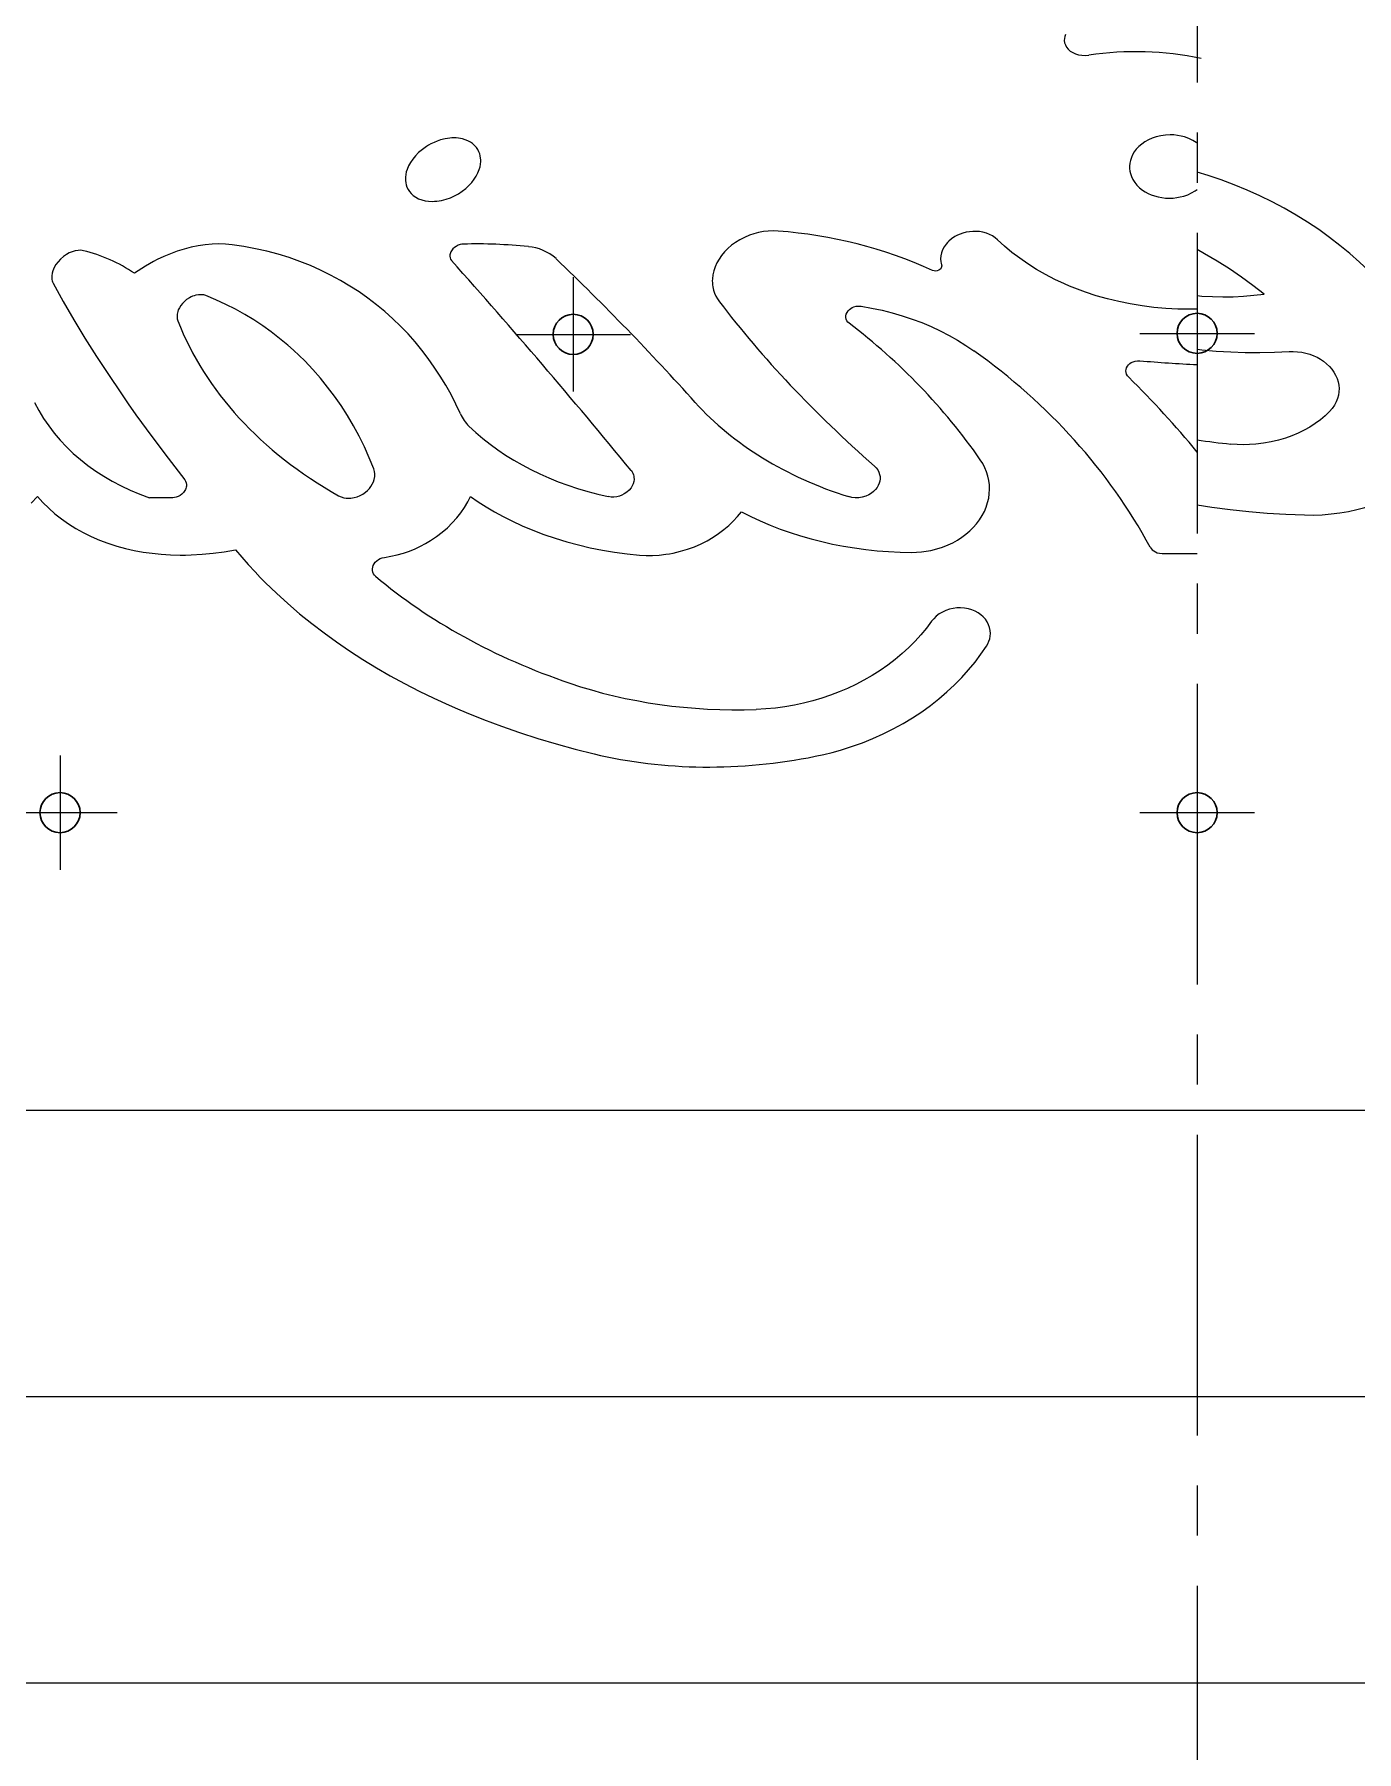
# Model space of a CAD drawing. Extents: x -235 to 974, y -300 to 522.
# Drawn here: x 292.95 to 316.04, y 182.07 to 212.06 of the extents above; entities that cross this region are included whole.
import ezdxf

# ---------------------------------------------------------------- set-up
doc = ezdxf.new("R2010")
doc.units = 0
doc.header["$LTSCALE"] = 7
doc.header["$MEASUREMENT"] = 0
doc.linetypes.add('CENTER2', pattern=[1.125, 0.75, -0.125, 0.125, -0.125])
for name, color, linetype, lineweight in [('1', 1, 'CENTER2', 15), ('3', 3, 'CONTINUOUS', 30), ('8', 251, 'CONTINUOUS', 15)]:
    doc.layers.add(name, color=color, linetype=linetype, lineweight=lineweight)

msp = doc.modelspace()

# ---------------------------------------------------------------- hatches: boundary and pattern name
at = {"layer": '8'}
h = msp.add_hatch(dxfattribs=at)
h.set_pattern_fill('DOTS', color=256, scale=15)
h.set_pattern_definition([(0, (0, 0), (0.46875, 0.9375), [0, -0.9375])])
edge = h.paths.add_edge_path()
edge.add_arc((228.4310759354109, 178.2682538731646), 50.12500000000009, 359.9999999999996, 365.724810452223)
edge.add_arc((328.1810759354108, 188.268253873164), 50.12499999999985, 179.9999999999999, 185.7248104522233, ccw=False)
edge.add_line((278.056075935411, 188.2682538731641), (278.0560759354109, 193.2682538731642))
edge.add_arc((305.0560759354109, 193.2682538731645), 26.99999999999999, 152.9183612080647, 180.0000000000007, ccw=False)
edge.add_line((281.0163898358257, 205.56026315698), (273.6830069193427, 203.50204791609))
edge.add_arc((305.0560759354109, 193.2682538731646), 33, 161.933840688837, 180)
edge.add_line((272.0560759354109, 193.2682538731645), (272.056075935411, 188.2682538731642))
edge.add_arc((328.1810759354108, 188.2682538731641), 56.12499999999977, 179.9999999999999, 185.7248104522232)
edge.add_arc((228.4310759354111, 178.2682538731648), 44.12499999999986, -1.1368683772161603e-13, 5.724810452223096, ccw=False)
edge.add_line((272.5560759354109, 178.2682538731647), (272.5560759354109, 72.26825387316454))
edge.add_arc((270.4310759354109, 72.26825387316444), 2.125000000000021, -14.250032697801316, 2.6716406864579767e-12, ccw=False)
edge.add_arc((286.1810759354109, 68.26825387316445), 14.12500000000003, 165.7499673021961, 180)
edge.add_line((272.0560759354109, 68.26825387316444), (272.0560759354109, 51.63501427513906))
edge.add_line((272.0560759354109, 51.63501427513906), (277.4830002410361, 54.76825297773206))
edge.add_arc((280.081075935411, 56.26825387316453), 2.999999999999997, 111.2671640522205, 210.0000197471137, ccw=False)
edge.add_arc((299.0685759354101, 65.26825387316447), 21.01249999999912, 180, 197.1735611207986, ccw=False)
edge.add_line((278.0560759354109, 65.26825387316447), (278.0560759354109, 68.26825387316457))
edge.add_arc((286.1810759354109, 68.26825387316445), 8.12499999999998, 165.7499673021961, 179.9999999999992, ccw=False)
edge.add_arc((270.4310759354109, 72.26825387316444), 8.124999999999979, 345.7499673021968, 360.0000000000001)
edge.add_line((278.5560759354109, 72.26825387316445), (278.5560759354109, 89.49454014643698))
edge.add_spline(control_points=[(278.556075935411, 89.49454014643696), (278.3619811379663, 89.54390599227702), (277.9144600257984, 89.6196727253768), (277.3954447686904, 89.58316406112658), (277.122866298131, 89.5665202708576)], knot_values=[1.064272518399992, 1.064272518399992, 1.064272518399992, 1.064272518399992, 1.65973339260108, 2.37323578365356, 2.37323578365356, 2.37323578365356, 2.37323578365356], degree=3, periodic=0)
edge.add_spline(control_points=[(277.122866298131, 89.5665202708576), (276.62212311393, 89.53594461857163), (275.4078007574795, 89.48489585582922), (276.0809123079926, 92.47528056018366), (275.8916871901636, 93.97771431656251), (275.6332791213345, 96.13203678223823), (276.5579373644987, 95.85961306783022), (277.1635663711107, 95.71455700923586)], knot_values=[2.37323578365356, 2.37323578365356, 2.37323578365356, 2.37323578365356, 3.683982954908346, 5.789738561323501, 8.897583544937163, 9.667117092186864, 11.11899205011394, 11.11899205011394, 11.11899205011394, 11.11899205011394], degree=3, periodic=0)
edge.add_spline(control_points=[(277.1635663711107, 95.71455700923586), (277.2980389153139, 95.6823490782446), (277.8096750106557, 95.5660496867027), (278.2526160719677, 95.5576533774748), (278.5560759354109, 95.58760591977315)], knot_values=[11.11899205011394, 11.11899205011394, 11.11899205011394, 11.11899205011394, 11.44136320031615, 12.34495878185577, 12.34495878185577, 12.34495878185577, 12.34495878185577], degree=3, periodic=0)
edge.add_line((278.5560759354109, 95.58760591977317), (278.5560759354109, 178.2682538731642))
h.paths.add_polyline_path([(296.2560760043713, 229.2682529608855, -0.0470548292995615), (296.4585859261689, 240.158972781558), (300.0000286788364, 271.4682538731645), (290.6033028270531, 271.4682538731644, -0.4476012092492283), (293.5842936896001, 268.1310692391561), (290.4966042010749, 240.8333420495743, 0.04705482929956066), (290.2731449770223, 228.8159960405566, -0.2144977486971316), (288.3197173723802, 223.4167407134158), (281.3589711354475, 216.2344730678763, 0.1140969080074179), (273.6830069193427, 203.50204791609), (281.0163898358257, 205.56026315698, -0.07440503149467609), (285.6675356445317, 212.0587968506559), (292.6282818814645, 219.2410644961955, 0.2144977486971316)])
h.paths.add_polyline_path([(277.3373905114356, 57.1101865400215), (277.3373905114356, 66.49590082573579), (272.8373905114356, 66.49590082573579), (272.8373905114356, 57.1101865400215)], flags=25)
h.paths.add_polyline_path([(297.9797214906927, 259.8291689326168), (299.0182698933283, 269.5021477528251), (294.5439845359632, 269.9825335778327), (293.5054361333277, 260.3095547576244)], flags=24)

# ---------------------------------------------------------------- linework, layer by layer
at = {"layer": '1'}
for p, q in [((313.256075935411, 279.4682538731645), (313.256075935411, 25.81825387316434)), ((302.3599046127151, 207.8197593669295), (302.3599046127151, 205.8197593669295)), ((313.256075935411, 207.8378241443977), (313.256075935411, 205.8378241443977)), ((301.3599046127151, 206.8197593669295), (303.3599046127151, 206.8197593669295)), ((312.256075935411, 206.8378241443977), (314.256075935411, 206.8378241443977)), ((293.3980435298221, 199.4682538731645), (293.3980435298221, 197.4682538731645)), ((292.3980435298221, 198.4682538731645), (294.3980435298221, 198.4682538731645)), ((312.2560759354109, 198.4682538731645), (314.2560759354109, 198.4682538731645))]:
    msp.add_line(p, q, dxfattribs=at)
at = {"layer": '3'}
for centre in [(302.3599046127151, 206.8197593669295), (313.256075935411, 206.8378241443977), (293.3980435298221, 198.4682538731645), (313.2560759354109, 198.4682538731645)]:
    msp.add_circle(centre, 0.35, dxfattribs=at)
at = {"layer": '8', "lineweight": 13, "ltscale": 0.01020164489746094}
msp.add_line((295.3689299393172, 203.9668195469926), (294.9608641434188, 203.9668195469926), dxfattribs=at)
at = {"layer": '8', "lineweight": 13, "ltscale": 0.0374420166015625}
msp.add_line((312.6428862381454, 202.9939191563676), (313.256075935411, 202.9939191563676), dxfattribs=at)
at = {"layer": '8', "lineweight": 13}
for p, q in [((348.4560759354109, 193.2682721837108), (278.0560789871687, 193.2682721837108)), ((348.456075935411, 188.2682721837114), (278.0560789871688, 188.2682721837114)), ((348.2060777710514, 183.2682721837114), (278.3060789871688, 183.2682721837114))]:
    msp.add_line(p, q, dxfattribs=at)
for points in [[(310.9570952225204, 212.0587995274614), (310.9442473221297, 212.0230939610551), (310.9373198318954, 211.9865644200395), (310.9364653397079, 211.9496076329301), (310.9418974686141, 211.9127729161332), (310.9551726150985, 211.8731305821489), (310.9762602615829, 211.8351361973832), (311.0049773025985, 211.7997052891801), (311.0410490799422, 211.7677839024614), (311.0827055740829, 211.7410199864457), (311.1307097244735, 211.7189557774614), (311.183322029161, 211.7029340489457), (311.2428618240829, 211.692985318477), (311.3044462967391, 211.6904523594926), (311.3651762772079, 211.6956098301957)], [(300.7196684647079, 209.7015912755082), (300.7323027420516, 209.7470014317582), (300.740695076036, 209.7925641758989), (300.744601326036, 209.8380353673051), (300.7446928787704, 209.8672712071489), (300.7427702713485, 209.8962934239457), (300.7369719315047, 209.9345014317582), (300.7273894119735, 209.9719159825395), (300.7138701248641, 210.0082929356645), (300.6938505936141, 210.0475690587114), (300.6687041092391, 210.0846784337114), (300.6383391190047, 210.1191632969926), (300.6029082108016, 210.1504743321489), (300.5643339920516, 210.1771466954301), (300.5215178299422, 210.2000959141801), (300.4749174881454, 210.2189862950395), (300.4249907303329, 210.2335431798051), (300.3902006912704, 210.2407453282426), (300.3543425369735, 210.2459333165239), (300.317599372911, 210.2490766270707), (300.280245857286, 210.2502057774614), (300.2422209549422, 210.2492902501176), (300.2039519119735, 210.246452115352), (300.1630888748641, 210.2412946446489), (300.1223479080672, 210.2340924962114), (300.0444365311141, 210.2145612462114), (299.9862395096297, 210.1950605137895), (299.9297209549422, 210.1719587071489), (299.8751250076766, 210.1455304844926), (299.8356352615829, 210.1237409337114), (299.7974882889266, 210.1003644688676), (299.7256193924422, 210.0494611485551), (299.6602507400985, 209.9937360508989), (299.6064482498641, 209.9391095860551), (299.5591154861922, 209.8819806798051), (299.5187102127547, 209.8230207188676), (299.4855070877547, 209.7627485020707), (299.4597807693954, 209.7015912755082)], [(313.256075935411, 210.1579438368175), (313.2418547440047, 210.1688459141801), (313.1789580154891, 210.2074506505082), (313.1099882889266, 210.2404706700395), (313.0359526443954, 210.2671735508989), (312.9756804275985, 210.2831647618364), (312.9133940506454, 210.2947614415239), (312.8497954178329, 210.3018110020707), (312.7855864334579, 210.3042218907426), (312.7022429275985, 210.3003461583207), (312.6201201248641, 210.2887189610551), (312.5407133865829, 210.2695844395707), (312.4707670975204, 210.2455976231645), (312.4048491287704, 210.2159955723832), (312.3436308670516, 210.1812055333207), (312.2877226639266, 210.1417463048051), (312.2376433182235, 210.0981977208207), (312.193820076036, 210.0511701329301), (312.1591215897079, 210.0051496251176), (312.1303129959579, 209.9572675450395), (312.1075468826766, 209.908073209102), (312.0908842850204, 209.858024380977), (312.080294685411, 209.8075177891801), (312.0757475662704, 209.7567365391801)], [(299.4597807693954, 209.7015912755082), (299.4456816483016, 209.6562116368364), (299.4358549881454, 209.6105573399614), (299.4304838943954, 209.5648420079301), (299.4295073318954, 209.5352399571489), (299.4305754471297, 209.5057599766801), (299.4353361893172, 209.4668805821489), (299.444064216661, 209.4287030919145), (299.4568815994735, 209.3915021641801), (299.4763518143172, 209.3512189610551), (299.5012541580672, 209.313102505977), (299.5316496658797, 209.2776105626176), (299.5673857498641, 209.2453229649614), (299.6114836502547, 209.2147443516801), (299.6610441971297, 209.1890485508989), (299.7154570389266, 209.1686322911332), (299.7739287186141, 209.1538923008989), (299.8354826736922, 209.1450116856645), (299.8992338943954, 209.1419904454301), (299.9391508865829, 209.1430280430864), (299.9792509842391, 209.1462018712114), (300.0203886795516, 209.1515424473832), (300.0613127518172, 209.1589582188676), (300.1410551834579, 209.1793439610551), (300.2160673904891, 209.2057111485551), (300.2880888748641, 209.2380292637895), (300.3562956619735, 209.275504849727), (300.4221220779891, 209.3188703282426), (300.4829436111922, 209.3664777501176), (300.538302497911, 209.4175336583207), (300.5877409744735, 209.4713666661332), (300.6308623123641, 209.5272443516801), (300.6673613358016, 209.5845563633989), (300.6970244217391, 209.6427839024614), (300.7196684647079, 209.7015912755082)], [(312.0757475662704, 209.7567365391801), (312.0765715408797, 209.713493130977), (312.0817290115829, 209.6702497227739), (312.0912504959579, 209.6273420079301), (312.1094694900985, 209.5741498692582), (312.1346770096297, 209.5222089512895), (312.1668120193954, 209.4721296055864), (312.205782966661, 209.4244916661332), (312.2513762283797, 209.3798749669145), (312.3032561111922, 209.3388898594926), (312.3504668045516, 209.3082807286332), (312.4014616775985, 209.2808149083207), (312.4558745193954, 209.2568280919145), (312.513156013536, 209.2366559727739), (312.5751066971297, 209.2200544102739), (312.6392546463485, 209.2079999669145), (312.7047758865829, 209.2006757481645), (312.7709074783797, 209.1982343419145), (312.835177497911, 209.2005231602739), (312.8989287186141, 209.207389615352), (312.9614897537704, 209.2187116368364), (313.022189216661, 209.2343671544145), (313.0932646561141, 209.2591169102739), (313.1600371170516, 209.2896344883989), (313.2218046951766, 209.3254621251176), (313.256075935411, 209.3502663778376)], [(316.8443175125594, 207.2614972813676), (316.7774229813094, 207.3477399571489), (316.7086516190047, 207.4330671055864), (316.6380339432235, 207.5175092442582), (316.5655699539657, 207.6010053380082), (316.4152403641219, 207.7650678380082), (316.2578154373641, 207.9250104649614), (316.0935087967391, 208.0805585606645), (315.9245787430282, 208.2296979649614), (315.7490874100204, 208.3742597325395), (315.5671873856063, 208.514030240352), (315.3790465164657, 208.6487653477739), (315.1848173904891, 208.7783124669145), (314.9846831131454, 208.9023664219926), (314.7788725662704, 209.0207746251176), (314.5675535965438, 209.1332624180864), (314.3509550858016, 209.2396466954301), (314.1292906570907, 209.3396833165239), (313.9027663040633, 209.433219693477), (313.6787749100204, 209.517448209102), (313.4506636429305, 209.5951764805864), (313.256075935411, 209.6547739260679)], [(305.9375944900985, 208.6234662755082), (305.8526030350204, 208.6266706212114), (305.7671232986922, 208.6233747227739), (305.6819792557235, 208.6137311680864), (305.5980559158797, 208.5980451329301), (305.5161162186141, 208.5766217930864), (305.4368010330672, 208.5498883946489), (305.3518400955672, 208.5141523106645), (305.2713042068954, 208.4727399571489), (305.195773201036, 208.4262006505082), (305.125704841661, 208.3751447423051), (305.061495857286, 208.3200299962114), (305.0033293533797, 208.2612836583207), (304.9515410233016, 208.1993634923051), (304.906466560411, 208.1347272618364), (304.8683195877547, 208.0678327305864), (304.8374052811141, 207.9991681798051), (304.8139677811141, 207.9292218907426), (304.7982207108016, 207.8584211094926), (304.7904082108016, 207.7883527501176), (304.7894316483016, 207.7529218419145), (304.7904692459579, 207.7176130040239), (304.7934904861922, 207.6832502110551), (304.7984343338485, 207.6491315587114), (304.8107024002547, 207.5945661290239), (304.8282194900985, 207.5410382969926), (304.851046638536, 207.4888532383989), (304.8792143631454, 207.4383161290239), (304.9127226639266, 207.3897321446489)], [(309.7696562576766, 208.4722211583207), (309.7287016678329, 208.5072248204301), (309.6823759842391, 208.5384137852739), (309.6309538650985, 208.5652082188676), (309.574923591661, 208.5871503575395), (309.5150481033797, 208.6037824376176), (309.4574614334579, 208.6139447911332), (309.3983183670516, 208.6188886387895), (309.3384123611922, 208.618522427852), (309.2801543045516, 208.613151334102), (309.2226897049422, 208.6031110508989), (309.1671782303329, 208.5887067540239), (309.1173125076766, 208.5713727696489), (309.0697356033797, 208.5504377110551), (309.0253325272079, 208.5266034825395), (308.9678984451766, 208.4882734044145), (308.9171171951766, 208.4451215489457), (308.8942290115829, 208.4218671544145), (308.873263435411, 208.3976667149614), (308.854464607286, 208.3729779942582), (308.837618904161, 208.3475873692582), (308.8109465408797, 208.2973554356645), (308.7917815018172, 208.2455365880082), (308.7802763748641, 208.1927716954301), (308.7765532303329, 208.1397016270707), (308.7807036209579, 208.0868756993364), (308.7857390213485, 208.0607526524614), (308.7927885818954, 208.0349347813676)], [(313.256075935411, 207.2627772562929), (313.1297636795516, 207.259879849727), (312.9194975662704, 207.2627790196489), (312.7097502518172, 207.2733991368364), (312.5011320877547, 207.2917096837114), (312.2942229080672, 207.3176191075395), (312.089572029161, 207.3510358555864), (311.8877592850204, 207.3918683751176), (311.6893339920516, 207.4399640782426), (311.4948149490829, 207.4951398594926), (311.3047209549422, 207.5572126133989), (311.1195097733016, 207.6259992344926), (311.0289030838485, 207.6628339512895), (310.939669685411, 207.7012250645707), (310.7707854080672, 207.7801130040239), (310.6077910233016, 207.8645246251176), (310.4510527420516, 207.9541852696489), (310.3008147049422, 208.0488813145707), (310.1573820877547, 208.1482770665239), (310.0209074783797, 208.2521589024614), (309.8916044998641, 208.3602521641801), (309.7696562576766, 208.4722211583207)], [(293.8080321121688, 208.2804486973832), (293.7854796219344, 208.2849347813676), (293.7618437576766, 208.2874372227739), (293.712863044786, 208.2866437657426), (293.6604338455672, 208.2780072911332), (293.6085539627547, 208.2624433262895), (293.5593443680282, 208.2414167149614), (293.5127592850204, 208.2158124669145), (293.4578734207626, 208.1778180821489), (293.4082060623641, 208.1348493321489), (293.3642912674422, 208.0878522618364), (293.3266783524032, 208.0378034337114), (293.2959471512313, 207.9855573399614), (293.2727385330672, 207.9319684727739), (293.2596159744735, 207.8867109044145), (293.2527647781844, 207.8417279942582), (293.2528105545516, 207.7977521641801), (293.2556944656844, 207.7759626133989), (293.2606383133407, 207.7548444493364), (293.2673826981063, 207.7353131993364), (293.2761717606063, 207.7166059239457)], [(296.4039793777938, 208.3841169102739), (296.2891569900985, 208.3950116856645), (296.1718321609969, 208.3985212071489), (296.0530730057235, 208.3948285801957), (295.9312010574813, 208.3838117344926), (295.8094816971297, 208.3658063633989), (295.6885252762313, 208.3411481602739), (295.5661497879501, 208.3094709141801), (295.4453764725204, 208.2716291173051), (295.326632576036, 208.2280500157426), (295.2102995682235, 208.1791608555864), (295.0967284012313, 208.1253278477739), (295.028048591661, 208.0897748692582), (294.9606200027938, 208.052604459102), (294.8929320145126, 208.0129316075395), (294.826632576036, 207.9717328770707), (294.6997252274032, 207.8860090001176)], [(300.3899870682235, 205.431754849727), (300.3110686111922, 205.6009748204301), (300.226046638536, 205.7676007969926), (300.1349211502547, 205.9313886387895), (300.0377226639266, 206.0921247227739), (299.9344511795516, 206.2495343907426), (299.8281584549422, 206.3993756993364), (299.7161284256454, 206.5456464512895), (299.5984221268172, 206.6881940587114), (299.4750090408797, 206.826774380977), (299.3459807205672, 206.9611737950395), (299.2112761307235, 207.091178677852), (299.0709563065047, 207.2165754063676), (298.9250517654891, 207.3371808751176), (298.7753325272079, 207.4514997227739), (298.6202727127547, 207.5606305821489), (298.4599638748641, 207.6643293126176), (298.2945586014266, 207.7624128087114), (298.1241942215438, 207.8545758946489), (297.9490538406844, 207.9405744298051), (297.7693358231063, 208.0202558262895), (297.5852690506454, 208.0933454258989), (297.3970671463485, 208.1596601231645), (297.2050047684188, 208.2190168126176), (297.0093565750594, 208.2712934239457), (296.8104277420516, 208.316276334102), (296.6085234451766, 208.3539350255082), (296.4039793777938, 208.3841169102739)], [(300.4405852127547, 208.3955915196489), (300.4127836990829, 208.3931195958207), (300.3853178787704, 208.3874128087114), (300.3485441971297, 208.374625943477), (300.3145476150985, 208.3570173008989), (300.2843046951766, 208.3357160313676), (300.2586699295516, 208.3117597325395), (300.2335539627547, 208.2794721348832), (300.2234221268172, 208.2617719395707), (300.2153960037704, 208.2436139805864), (300.2098723221297, 208.2264020665239), (300.2063628006454, 208.209098599727), (300.2051420975204, 208.1827619298051), (300.2092619705672, 208.1567914708207), (300.218966560411, 208.1321637852739), (300.2344694900985, 208.1099469883989)], [(314.4275389481063, 207.5236127598832), (314.2309447098251, 207.6744916661332), (314.0285292435165, 207.8205182774614), (313.8204069900985, 207.961540005977), (313.6067152786727, 208.0974042637895), (313.3875990677352, 208.227897427852), (313.2560759354109, 208.3011317976221)], [(308.7927885818954, 208.0349347813676), (308.7957487869735, 208.0178449376176), (308.7942229080672, 208.0003888829301), (308.788302497911, 207.9833600743364), (308.7774687576766, 207.9665143712114), (308.7621184158797, 207.9514081700395), (308.7429533768172, 207.9389875157426), (308.717745857286, 207.9292829258989), (308.6900358963485, 207.9249494298051), (308.6613798904891, 207.9268110020707), (308.6353178787704, 207.9349591954301)], [(293.2761717606063, 207.7166059239457), (293.4536314774032, 207.3960798008989), (293.6393004227157, 207.0757367833207), (293.8328276443954, 206.755729459102), (294.0338927078719, 206.436149380977), (294.242159919786, 206.117057584102), (294.4573088455672, 205.7985151036332), (294.589572029161, 205.6076886876176), (294.7241545486922, 205.4170758946489), (294.9999571609969, 205.0366437657426), (295.2842589188094, 204.6572797520707), (295.5765867996688, 204.2790143712114)], [(313.2560759354109, 207.4972083603854), (313.3405409622665, 207.4893415196489), (313.5220518875594, 207.4789045079301), (313.7040663528915, 207.4749372227739), (313.8860960770126, 207.4774396641801), (314.0676756668563, 207.4864118321489), (314.2483092117782, 207.501823209102), (314.4275389481063, 207.5236127598832)], [(295.9455595779891, 207.4965436680864), (295.9072294998641, 207.5078962071489), (295.865695076036, 207.513053677852), (295.8189116287704, 207.5116193516801), (295.7715941238876, 207.5035627110551), (295.7423735428329, 207.4955060704301), (295.713839607286, 207.4853131993364), (295.6853056717391, 207.4727094395707), (295.6579771805282, 207.458366177852), (295.6084013748641, 207.4259259923051), (295.5704832840438, 207.3944928868364), (295.5367613602157, 207.3601300938676), (295.507540779161, 207.3235090001176), (295.4831419754501, 207.2850873692582), (295.4639006424422, 207.2454450352739), (295.4548369217391, 207.2207868321489), (295.4478789139266, 207.1960065587114), (295.4434386063094, 207.1729963048051), (295.4409819412704, 207.1501081212114), (295.4410429764266, 207.1187970860551), (295.4453459549422, 207.088248990352), (295.4541350174422, 207.0589215977739)], [(298.8773222733016, 204.4727399571489), (298.7990752029891, 204.6646955235551), (298.7140532303329, 204.8537214024614), (298.6222563553329, 205.0396344883989), (298.523654060411, 205.2222211583207), (298.4182158279891, 205.4012067540239), (298.3059263992782, 205.5763471348832), (298.1918059158797, 205.7404706700395), (298.0713072586532, 205.9006574376176), (297.9444456863876, 206.0566632969926), (297.8112211990829, 206.2082441075395), (297.7422209549422, 206.2822797520707), (297.6716490555282, 206.355094693477), (297.5751066971297, 206.4502179844926), (297.4757719803329, 206.5430524571489), (297.3736754227157, 206.6334455235551), (297.2332793045516, 206.7500531895707), (297.0880919266219, 206.8619916661332), (296.9381895828719, 206.9690473301957), (296.7836485672469, 207.0709760411332), (296.6245756912704, 207.1675641758989), (296.4610930252547, 207.2586286290239), (296.2933378983016, 207.3439252598832), (296.1214323807235, 207.4233014805864), (295.9455595779891, 207.4965436680864)], [(307.1798735428329, 207.0128400548051), (307.1566191483016, 207.034293912227), (307.1388274002547, 207.0587384923051), (307.1268950272079, 207.0850446446489), (307.1206389236922, 207.1146772130082), (307.1211577225204, 207.1451642735551), (307.1282988358016, 207.1754377110551), (307.1416960525985, 207.2043988926957), (307.159640388536, 207.2298200352739), (307.1824675369735, 207.2531965001176), (307.2095976639266, 207.2737653477739), (307.2341643143172, 207.287711880977), (307.2611418533797, 207.2991559727739), (307.3023405838485, 207.3102033360551), (307.3456145096297, 207.3147504551957), (307.3880644608016, 207.3119733555864)], [(307.3880644608016, 207.3119733555864), (307.5718107986922, 207.2799909337114), (307.7530852127547, 207.2414777501176), (307.9315214920516, 207.1965558751176), (308.1067839432235, 207.1453473790239), (308.2784758377547, 207.0880353673051), (308.4463835525985, 207.024772427852), (308.6101103592391, 206.9557721837114), (308.7694731522079, 206.8812482579301), (308.9241972733016, 206.8013532383989), (309.0740690994735, 206.7163312657426), (309.2188750076766, 206.6264264805864), (309.3584624100204, 206.531852505977)], [(312.0615263748641, 206.0717389805864), (312.0407744217391, 206.0961530430864), (312.0255461502547, 206.1230390294145), (312.0161772537704, 206.1513898594926), (312.0128203201766, 206.1801984532426), (312.0153227615829, 206.2085187657426), (312.0235319900985, 206.2365033848832), (312.0372343826766, 206.2632673008989), (312.0561857986922, 206.287956021602), (312.0791350174422, 206.3092267735551), (312.1067534256454, 206.3277814610551), (312.1382170486922, 206.3427045567582), (312.1759062576766, 206.354118130977), (312.2158537674422, 206.3597638829301), (312.2561674881454, 206.3592756016801)], [(313.256075935411, 206.55901868839), (313.3360777664657, 206.5498578770707), (313.5890608597274, 206.5277936680864), (313.8430357742782, 206.512565396602), (314.0975981522079, 206.5041425450395), (314.3523588943954, 206.5025861485551), (314.6068907547469, 206.5078962071489), (314.860812263536, 206.5201032383989)], [(314.860812263536, 206.5201032383989), (314.9352904129501, 206.5217817051957), (315.0099974442001, 206.5177533848832), (315.0837736893172, 206.5081403477739), (315.1558104324813, 206.4930951817582), (315.2257262039657, 206.4727399571489), (315.2924223709579, 206.4475324376176), (315.3530607986922, 206.4190900548051), (315.4102202225204, 206.3868024571489), (315.4633208084579, 206.3511274083207), (315.5170775223251, 206.3080060704301), (315.5653563309188, 206.2614362462114), (315.6079436111922, 206.2119062169145), (315.6445341873641, 206.1599347813676), (315.6749754715438, 206.1059491856645), (315.6993437576766, 206.0499799473832), (315.7173338699813, 205.9926679356645), (315.7288542557235, 205.934440396602), (315.7337981033797, 205.8757245762895), (315.7321348953719, 205.8169172032426), (315.7237883377547, 205.7584760411332), (315.7087736893172, 205.700797818477), (315.6850004959579, 205.6397321446489), (315.6534910965438, 205.5807111485551), (315.6143217850204, 205.5242536290239), (315.5676756668563, 205.4709699376176)], [(315.5676756668563, 205.4709699376176), (315.4913969803329, 205.3978803380082), (315.4088164139266, 205.3283612950395), (315.3201170731063, 205.2627485020707), (315.2256041336532, 205.2014386876176), (315.1255980301376, 205.1447370274614), (315.0205565262313, 205.0930707676957), (314.9109068680282, 205.0467756016801), (314.7971831131454, 205.0061872227739), (314.6798735428329, 204.9715192540239), (314.5494566727157, 204.9409406407426), (314.4156981277938, 204.9177472813676), (314.2800627518172, 204.9022443516801), (314.1713896561141, 204.8954694493364), (314.0621977615829, 204.8936078770707), (313.9531660843368, 204.8966291173051), (313.8448363113876, 204.9045942051957)], [(315.1290922928329, 203.6657941563676), (315.2845335770126, 203.6651838048051), (315.4400206375594, 203.671256802852), (315.5948210525985, 203.6840436680864), (315.7480345535751, 203.7033918126176), (315.8990050125594, 203.7292707188676), (316.0440703201766, 203.7607343419145), (316.1864348221297, 203.798209927852), (316.3256712723251, 203.8415754063676), (316.461398201036, 203.8906476719926), (316.5932188797469, 203.9453046544145), (316.7207823563094, 204.0053327305864), (316.8437071609969, 204.0704572423051), (316.9686461258407, 204.144889615352), (317.0875731277938, 204.2244489415239), (317.2001524734969, 204.3087995274614), (317.3060484695907, 204.397575162227), (317.4049864578719, 204.4903180821489), (317.4967528152938, 204.5866925938676), (317.5811491775985, 204.6863019688676), (317.6580687332626, 204.7887494786332), (317.7274809647079, 204.8937909825395), (317.7893553543563, 205.0011213048051)], [(307.6217070389266, 204.5191877110551), (307.653292732286, 204.4871442540239), (307.6788969803329, 204.4520795567582), (307.6983977127547, 204.4146955235551), (307.7116728592391, 204.3756635411332), (307.7185087967391, 204.3371198399614), (307.7195769119735, 204.2980573399614), (307.7149382400985, 204.2589948399614), (307.7046538162704, 204.2204511387895), (307.6883879471297, 204.1819074376176), (307.6665373611922, 204.144889615352), (307.6392851639266, 204.1098554356645), (307.6068754959579, 204.0773847325395), (307.5673247147079, 204.0464093907426), (307.5224943924422, 204.0194928868364), (307.4678068924422, 203.9953840001176), (307.4089690018172, 203.9779279454301), (307.378390388536, 203.9720075352739), (307.3474150467391, 203.9680402501176), (307.3165312576766, 203.9661481602739), (307.285616951036, 203.9663312657426), (307.2267180252547, 203.9724652989457), (307.1704436111922, 203.9859845860551)], [(308.2695952225204, 203.0128400548051), (308.356173591661, 203.0145490391801), (308.4425078201766, 203.0209882481645), (308.5254851150985, 203.0316999180864), (308.6074248123641, 203.0467756016801), (308.7101469803329, 203.0721662266801), (308.8099394608016, 203.1040876133989), (308.9056731033797, 203.1420514805864), (308.9907866287704, 203.1825177891801), (309.0716276932235, 203.227653287227), (309.1479521561141, 203.2771222813676), (309.219454841661, 203.3305280430864), (309.285861091661, 203.3875348790239), (309.3469267654891, 203.4478376133989), (309.405001716661, 203.5142133458207), (309.4567900467391, 203.5834577305864), (309.5021086502547, 203.6551740391801), (309.5408049393172, 203.7289045079301), (309.5726958084579, 203.8043439610551), (309.5977507400985, 203.8810651524614), (309.6158781815047, 203.9586713536332), (309.6269865799422, 204.0367963536332), (309.6311064529891, 204.1143415196489), (309.6283598709579, 204.1917035801957), (309.6187468338485, 204.2684858067582), (309.602267341661, 204.3443830235551), (309.5789519119735, 204.4189679844926), (309.5488920975204, 204.4919660313676), (309.5120878983016, 204.5629499180864), (309.4686308670516, 204.6316144688676)], [(295.5765867996688, 204.2790143712114), (295.5918150711532, 204.2543561680864), (295.6013518143172, 204.2271955235551), (295.6053801346297, 204.1986921055864), (295.604220466661, 204.169791959102), (295.6006956863876, 204.1502912266801), (295.5950499344344, 204.1308820469926), (295.5871916580672, 204.1113202794145), (295.5773192215438, 204.0922162755082), (295.5521422195907, 204.0565412266801), (295.5264616775985, 204.0302961094926), (295.4959288406844, 204.0069806798051), (295.4614134598251, 203.9878461583207), (295.4239836502547, 203.9742963536332), (295.3965788650985, 203.9687421544145), (295.3689299393172, 203.9668195469926)], [(298.2610655594344, 204.002311490352), (298.3063078690047, 203.9812238438676), (298.3562193680282, 203.9667279942582), (298.3945799637313, 203.9606244786332), (298.4340086746688, 203.9583051426957), (298.4737273025985, 203.9597699864457), (298.5322600174422, 203.9685895665239), (298.5889006424422, 203.9846112950395), (298.6396818924422, 204.0056684239457), (298.6870146561141, 204.0316388829301), (298.7302580643172, 204.0617902501176), (298.7689238358016, 204.0952985508989), (298.8007231522079, 204.1292035801957), (298.8283110428329, 204.1652753575395), (298.8514433670516, 204.2030561192582), (298.8699065018172, 204.2419660313676), (298.8853178787704, 204.2882306798051), (298.8940459061141, 204.335075162227), (298.8958464432235, 204.3819196446489), (298.890353279161, 204.4280622227739), (298.8847990799422, 204.4506452305864), (298.8773222733016, 204.4727399571489)], [(303.3703642654891, 204.4438398106645), (303.3878508377547, 204.4194562657426), (303.4018889236922, 204.3935468419145), (303.4124174881454, 204.3665082676957), (303.4179716873641, 204.3457257969926), (303.4215422440047, 204.3246991856645), (303.4231291580672, 204.2865216954301), (303.4185820389266, 204.248161099727), (303.4080839920516, 204.2102277501176), (303.391818122911, 204.1732404454301), (303.3699675369735, 204.1377485020707), (303.3374663162704, 204.0986554844926), (303.2980070877547, 204.0632245762895), (303.252413826036, 204.0326764805864), (303.211886482286, 204.0124128087114), (303.1682463455672, 203.9963300450395), (303.120089607286, 203.984733365352), (303.0704375076766, 203.9790876133989), (303.0209379959579, 203.9797284825395), (302.9729033279891, 203.9867170079301)], [(292.892794685411, 203.8700177891801), (293.005831794786, 203.9858625157426)], [(293.005831794786, 203.9858625157426), (293.1000853348251, 203.8823774083207), (293.2011290359969, 203.7829816563676), (293.3089171219344, 203.6880414708207), (293.4232970047469, 203.5978009923051), (293.5441008377547, 203.5126264317582), (293.6710997391219, 203.4327924473832), (293.8040648270126, 203.3586042149614), (293.9426909256454, 203.2902753575395), (294.0866270828719, 203.2280805333207), (294.2355223465438, 203.172233365352), (294.3889647293563, 203.1228864415239), (294.5385924149032, 203.082145474727), (294.6915617752547, 203.047477505977), (294.8475065994735, 203.0189435704301), (295.0060454178329, 202.9965131505082), (295.1667967606063, 202.9802472813676), (295.3293791580672, 202.970084927852), (295.4934111404891, 202.9659650548051), (295.5896178055282, 202.9663312657426), (295.6861143875594, 202.9687421544145), (295.8796873856063, 202.9794843419145), (296.0735808182235, 202.9980390294145), (296.2672758865829, 203.0241925938676), (296.4602537918563, 203.0577008946489)], [(299.0621062088485, 202.9258649571489), (299.1743803787704, 202.9441449864457), (299.2854643631454, 202.9690168126176), (299.3946867752547, 203.000114224727), (299.5012236404891, 203.0369489415239), (299.5983916092391, 203.0764081700395), (299.6924773025985, 203.1203840001176), (299.7832365799422, 203.1684797032426), (299.8704558182235, 203.2204206212114), (299.9740324783797, 203.290153287227), (300.0716582108016, 203.3649518712114), (300.1629973221297, 203.4443280919145), (300.2478361893172, 203.5277631505082), (300.3259611893172, 203.6147687657426), (300.3971586990829, 203.704948209102), (300.4613066483016, 203.7978131993364), (300.518282966661, 203.8929670079301), (300.5679350662704, 203.9900739415239)], [(300.5679350662704, 203.9900739415239), (300.702609138536, 203.8969953282426), (300.8421355057235, 203.807487271602), (300.986300544786, 203.7217633946489), (301.1348601150985, 203.6399762852739), (301.287570076036, 203.5623395665239), (301.4695463943954, 203.4776227696489), (301.656710701036, 203.3986432774614), (301.8487578201766, 203.3256147130082), (302.0453520584579, 203.2586286290239), (302.2461577225204, 203.1978070958207), (302.4507780838485, 203.1432721837114), (302.6588469315047, 203.0951154454301), (302.8699980545516, 203.0533673985551), (303.0838347244735, 203.0180890782426), (303.300021247911, 202.989372037227), (303.5181608963485, 202.967155240352)], [(303.5181608963485, 202.967155240352), (303.6321440506454, 202.9606244786332), (303.747042732286, 202.9605939610551), (303.8619719315047, 202.9670026524614), (303.9762297440047, 202.9796979649614), (304.040988044786, 202.9897077305864), (304.1052885818954, 203.0016706212114), (304.2320586014266, 203.031364224727), (304.3558684158797, 203.0683820469926), (304.4760771561141, 203.1123883946489), (304.5921049881454, 203.1629255040239), (304.6992522049422, 203.2173078282426), (304.8016691971297, 203.2770002110551), (304.898898201036, 203.3415448887895), (304.9906035233016, 203.4104840977739), (305.0764799881454, 203.4833905919145), (305.156222419786, 203.5598066075395), (305.2296782303329, 203.6393659337114), (305.2967253494735, 203.7217633946489)], [(313.2560759354109, 203.8427334351558), (313.5136366653915, 203.802360318477), (313.8340483475204, 203.7599103673051), (314.1561766434188, 203.7249982579301), (314.4796477127547, 203.697623990352), (314.8040800858016, 203.6778791173051), (315.1290922928329, 203.6657941563676)], [(296.4602537918563, 203.0577008946489), (296.5713225174422, 202.9274518712114), (296.6858702469344, 202.7986676915239), (296.8038664627547, 202.6714093907426), (296.8946104813094, 202.5769880040239), (296.987277107286, 202.4834516270707), (297.1782866287704, 202.2991559727739), (297.3767729568954, 202.1187055333207), (297.5826292801376, 201.9422223790239), (297.7956724930282, 201.7698590977739), (298.0084105301376, 201.6072614415239), (298.2275877762313, 201.4488141758989), (298.4530363846297, 201.2946393712114), (298.6845732498641, 201.1448590977739), (298.9220305252547, 200.9995954258989), (299.1651945877547, 200.8589093907426), (299.4139433670516, 200.7229840977739), (299.6680022049422, 200.5918195469926), (299.9272490311141, 200.4655988438676), (300.1914091873641, 200.3443219883989), (300.3402434158797, 200.2791364415239), (300.4905119705672, 200.2155378087114), (300.7951689529891, 200.0930402501176), (301.1051054764266, 199.9769819005082), (301.4200468826766, 199.8673932774614), (301.739718513536, 199.7643659337114), (302.0638151932235, 199.6679303868364), (302.3920927811141, 199.5781476719926), (302.7242461014266, 199.4950483067582)], [(312.437228279161, 203.1033551915239), (312.4530363846297, 203.079215787227), (312.4733000565047, 203.056998990352), (312.4978056717391, 203.0372846348832), (312.526339607286, 203.0205304844926), (312.5579253006454, 203.0075299962114), (312.5994292068954, 202.9973981602739), (312.6428862381454, 202.9939191563676)], [(298.9089690018172, 202.5959699376176), (298.8885832596297, 202.6167524083207), (298.8728667068954, 202.6402204258989), (298.8620024490829, 202.6654279454301), (298.8555632400985, 202.6942365391801), (298.8546477127547, 202.723991177852), (298.8590422440047, 202.7538373692582), (298.8685637283797, 202.7829206212114), (298.8837309647079, 202.8122785313676), (298.9040861893172, 202.8400190098832), (298.9291106033797, 202.8653791173051), (298.9583464432235, 202.8874128087114), (298.9901152420516, 202.9048383458207), (299.0251799393172, 202.9179914219926), (299.0621062088485, 202.9258649571489)], [(309.5771818924422, 201.3752057774614), (309.6015044022079, 201.4175031407426), (309.620577888536, 201.4612348301957), (309.6343107986922, 201.5060651524614), (309.6426420975204, 201.551627896602), (309.6455107498641, 201.5974958165239), (309.6421232986922, 201.6491315587114), (309.6317473221297, 201.7002179844926), (309.6143217850204, 201.750114224727), (309.5899077225204, 201.798209927852), (309.5584746170516, 201.8439557774614), (309.5221586990829, 201.8847272618364), (309.479708747911, 201.9222944005082), (309.4316740799422, 201.9559552891801), (309.3787260818954, 201.9850080235551), (309.3216887283797, 202.0087506993364), (309.2613554764266, 202.0266645176957), (309.194796638536, 202.0389631016801), (309.1263457108016, 202.0442121251176), (309.0574370193954, 202.0422895176957), (308.9927092361922, 202.0339582188676), (308.929659919786, 202.0194318516801), (308.8695708084579, 201.999137662227), (308.8081084061141, 201.9709699376176), (308.7514677811141, 201.9370343907426), (308.7005339432235, 201.8981855137895), (308.6561308670516, 201.8553693516801), (308.6186552811141, 201.8093488438676)], [(308.6186552811141, 201.8093488438676), (308.5294218826766, 201.6906659825395), (308.4333830643172, 201.5747907383989), (308.3305693436141, 201.4618756993364), (308.2211027908797, 201.3522260411332), (308.1051054764266, 201.2461164219926), (307.9827605057235, 201.1438520176957), (307.8543425369735, 201.045768521602), (307.7200346756454, 200.9521711094926), (307.5801420975204, 200.863395474727), (307.4349394608016, 200.7797467930864), (307.2955351639266, 200.7068708165239), (307.1521025467391, 200.6388776524614), (307.0048857498641, 200.576041959102), (306.8541899490829, 200.5184858067582), (306.7002898025985, 200.4664533360551), (306.5434904861922, 200.4200971348832), (306.3841276932235, 200.3796003087114), (306.2218657303329, 200.3449628575395), (306.0574370193954, 200.316520474727), (305.8913908768172, 200.2943952305864), (305.7244597244735, 200.2787702305864), (305.5572539139266, 200.2697675450395)], [(306.5877714920516, 199.4521405919145), (306.7357512283797, 199.4843366368364), (306.882296638536, 199.520622037227), (307.0270415115829, 199.5609357579301), (307.2201567459579, 199.6217572911332), (307.4093046951766, 199.6895368321489), (307.5941496658797, 199.7640607579301), (307.7744169998641, 199.8450544102739), (307.9497710037704, 199.9323041661332), (308.1198759842391, 200.0255658848832), (308.2857695389266, 200.1253888829301), (308.4457121658797, 200.2307355626176), (308.5993986893172, 200.3413007481645), (308.746554451036, 200.4567487462114), (308.886935310411, 200.5767438633989), (309.0203581619735, 200.7009809239457), (309.1466093826766, 200.8291547520707), (309.2655363846297, 200.9609296544145), (309.3769865799422, 201.096061490352), (309.4808989334579, 201.2342145665239), (309.5771818924422, 201.3752057774614)]]:
    msp.add_lwpolyline(points, dxfattribs=at)
for centre, radius, start, end in [((312.1775542068954, 206.2666242344926), 5.489269888709481, 77.93784744910164, 98.51053432353078), ((305.3607512283797, 200.7184369786332), 7.925369732758784, 65.59329139230059, 85.82636760081796), ((293.1494932938094, 205.584098599727), 2.775425764650513, 56.04149723427862, 76.27499008433634), ((300.679904060411, 199.7804486973832), 8.618446993288014, 84.02908528299919, 91.5912931471214), ((301.5135527420516, 207.538200162227), 0.8153262441598748, 47.81000254848358, 85.58193562098764), ((269.2127104568954, 173.9060285313676), 47.4452351419983, 41.96210727924229, 46.18514494116988), ((214.1199980545516, 131.2389295323442), 115.4327051733059, 39.35928269599437, 41.75404947184211), ((300.7999907303329, 198.5867231114457), 10.56856216915982, 34.88921416726284, 52.86854651572807), ((314.3152800369735, 229.6871564610551), 23.41858954195867, 264.955691057605, 267.4076732940435), ((301.022921638536, 194.7816999180864), 15.78927456607651, 39.21525265187748, 45.64517067595056), ((301.0141020584579, 205.7114179356645), 0.683944145605822, 204.1362852536027, 226.1082251719684)]:
    msp.add_arc(centre, radius, start, end, dxfattribs=at)
for centre, major_axis, ratio, start_param, end_param in [((327.915743904161, 209.5310285313676), (25.25469970703125, -5.732391357421873), 0.5229753946064273, 3.700357100454093, 3.906618218371097), ((306.2933989334579, 210.4764020665239), (11.017578125, 2.865753173828125), 0.6613234765785537, 3.218551790469173, 3.740404226051731), ((303.4944182205672, 199.5267560704301), (9.717498779296873, -2.735748291015625), 0.8888113040912301, 0.7125651292988893, 1.190612465127925), ((298.4565764236922, 208.4884259923051), (5.48382568359375, 2.90277099609375), 0.6990081456623047, 3.129888153928148, 3.717190645914444), ((310.1727324295516, 208.6522748692582), (6.707336425781251, 0.8497314453124999), 0.7401505242942542, 3.615703752810129, 4.156984392438543), ((305.2451811600204, 208.2629316075395), (5.65838623046875, 1.432891845703125), 0.7401907128255786, 3.570352292177582, 4.12135403232532), ((314.7095366287704, 210.2329328282426), (7.668884277343749, -0.25164794921875), 0.7005847071153775, 4.544744611235505, 4.622409989237799), ((308.7094145584579, 207.2645795567582), (5.592315673828123, 0.6601867675781249), 0.7511043712849815, 3.970591362321084, 4.545532750349419), ((308.5318327713485, 208.5792768223832), (11.99246215820312, 2.02374267578125), 0.6973983868845488, 3.673073723754344, 4.052891890909089), ((306.0058012772079, 206.1220319493364), (7.599609374999999, 1.38433837890625), 0.7490027427222758, 4.072420516484584, 4.518271601047162), ((305.4350004959579, 204.8891828282426), (7.130584716796875, 1.34967041015625), 0.7657714030920854, 4.182727967194639, 4.729134093574082)]:
    msp.add_ellipse(centre, major_axis=major_axis, ratio=ratio, start_param=start_param, end_param=end_param, dxfattribs=at)

doc.saveas('drawing.dxf')
